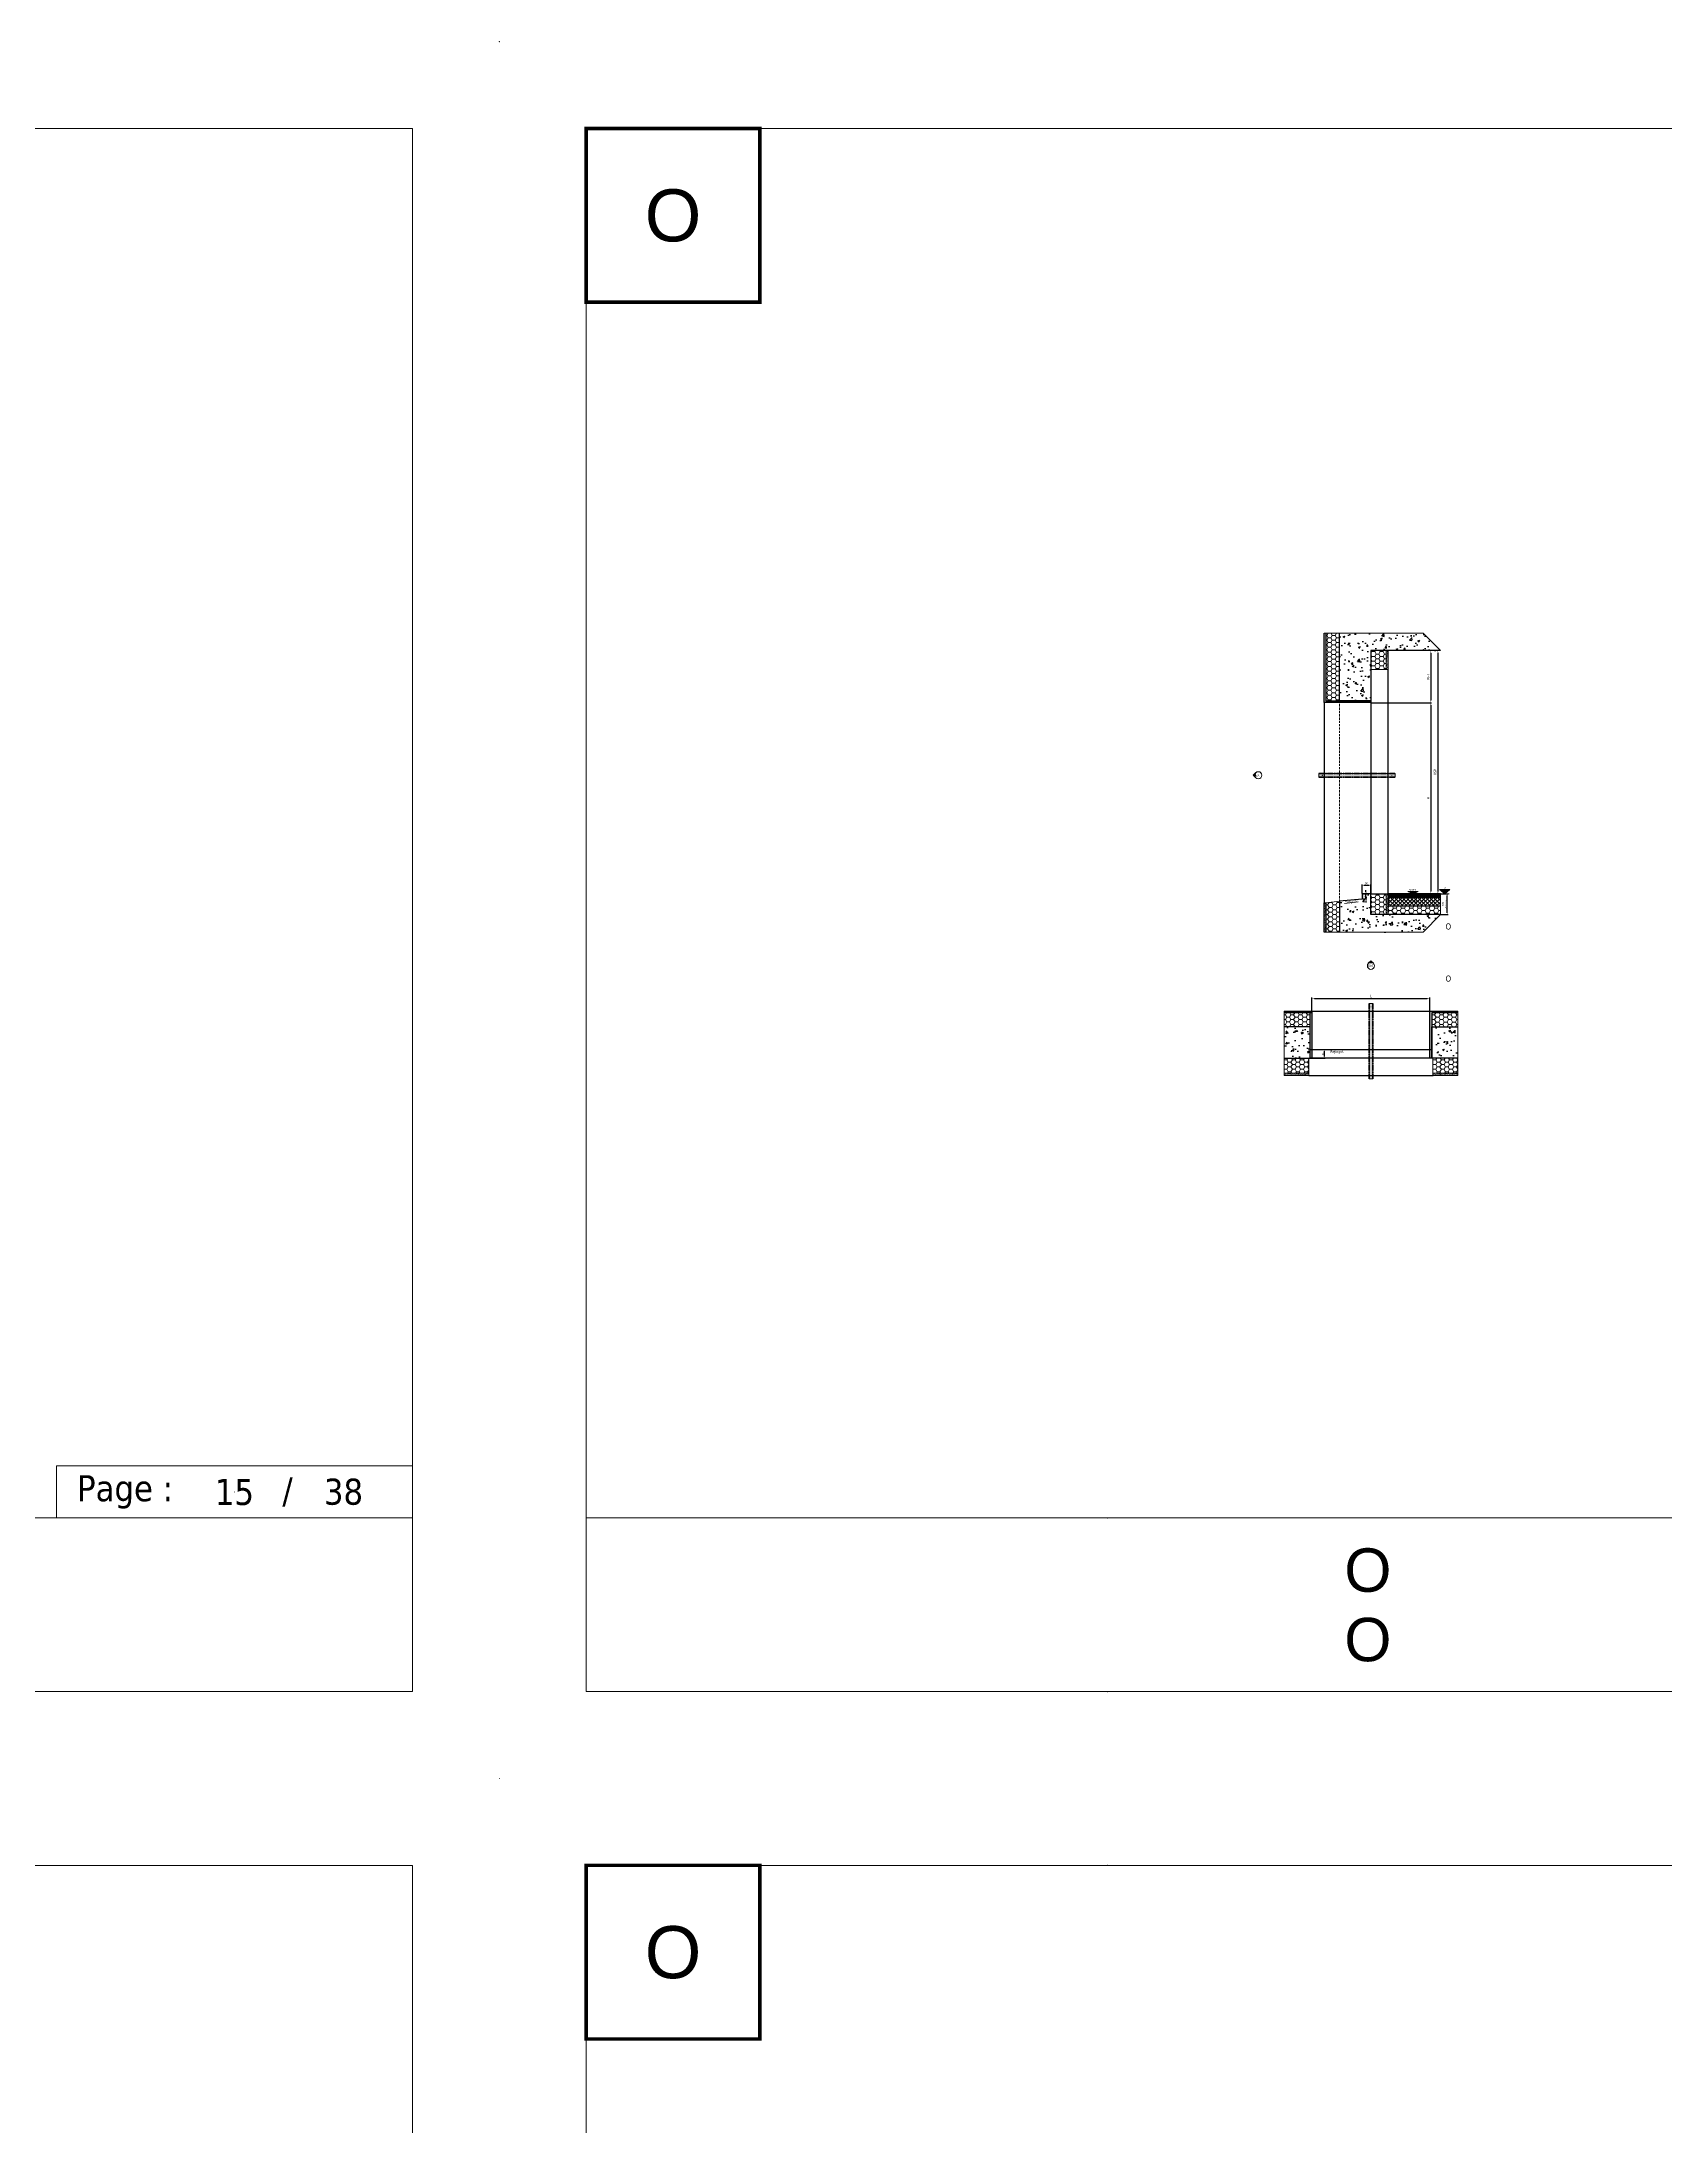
# Model space of a CAD drawing. Header units: millimetres. Extents: x -20000 to 230000, y -17405 to 25402.
# Drawn here: x 137366 to 146712, y -2003 to 10000 of the extents above; entities that cross this region are included whole.
import ezdxf
from ezdxf.enums import TextEntityAlignment as Align

# ---------------------------------------------------------------- set-up
doc = ezdxf.new("R2010")
doc.units = ezdxf.units.MM
doc.header["$PDMODE"] = 35
doc.header["$PDSIZE"] = 0.5
doc.linetypes.add('AXES', pattern=[50.8, 31.75, -6.35, 6.35, -6.35])
doc.linetypes.add('CACHE', pattern=[9.525, 6.35, -3.175])
doc.layers.get('0').update_dxf_attribs({"lineweight": 13})
doc.layers.get('Defpoints').update_dxf_attribs({"true_color": 0xc2a584})
for name, color, linetype, lineweight in [('0 - 1 (validé)', 3, 'Continuous', 13), ('0 - 2 (modifié)', 71, 'Continuous', 13), ('1 - Axe', 1, 'AXES', 0), ('1 - BETON', 251, 'Continuous', 25), ('1 - Béton', 251, 'Continuous', 25), ('1 - Cartouche', 7, 'Continuous', 13), ('1 - Cotation', 32, 'Continuous', 13), ('1 - INTERROMPU', 253, 'CACHE', 13), ('1 - Isolant', 132, 'Continuous', 13), ('1 - Platre', 252, 'Continuous', 13), ('1 - Texte', 7, 'Continuous', 13), ('Texte', 7, 'Continuous', 13)]:
    doc.layers.add(name, color=color, linetype=linetype, lineweight=lineweight)
for name, color, linetype, lineweight, plot in [('0 - Invisible', 43, 'Continuous', 0, False), ('0 - Trame', 1, 'Continuous', 0, False), ('Intouchable', 252, 'Continuous', 13, False), ('Non visible', 163, 'Continuous', 25, False)]:
    doc.layers.add(name, color=color, linetype=linetype, lineweight=lineweight, plot=plot)
doc.layers.add('1 - Cache', color=7, linetype='Continuous', lineweight=0, true_color=0xffffff)
doc.styles.get("Standard").update_dxf_attribs({"font": 'ARIALUNI.TTF'})
doc.styles.add('Texte Poralu', font='tahomabd.ttf')
doc.dimstyles.new('100 - 1000', dxfattribs={"dimtxt": 15, "dimasz": 15, "dimexe": 5, "dimexo": 2.5, "dimgap": 8, "dimtad": 1, "dimdec": 1, "dimtxsty": 'Texte Poralu', "dimcen": 10, "dimazin": 0, "dimtfac": 1, "dimtdec": 1, "dimtmove": 0, "dimatfit": 3, "dimfxl": 1, "dimarcsym": 0})
doc.dimstyles.new('30 - 1000', dxfattribs={"dimtxt": 10, "dimasz": 10, "dimexe": 5, "dimexo": 2.5, "dimgap": 5, "dimtad": 1, "dimdec": 1, "dimtxsty": 'Texte Poralu', "dimcen": 5, "dimazin": 0, "dimtfac": 1, "dimtdec": 1, "dimtmove": 0, "dimatfit": 3, "dimfxl": 1, "dimarcsym": 0})

# ---------------------------------------------------------------- blocks, each defined once
blk = doc.blocks.new('Cadre Coupe_Elev')
at = {"const_width": 20}
blk.add_lwpolyline([(500, 9500), (1500, 9500), (1500, 8500), (500, 8500)], close=True, dxfattribs=at)
for p in [(2000, 9500), (3500, 9500), (5000, 9500), (6500, 9500), (8000, 9500), (2000, 1500), (3500, 1500), (5000, 1500), (6500, 1500), (8000, 1500), (2000, 500), (3500, 500), (5000, 500), (6500, 500), (8000, 500)]:
    blk.add_point(p)
at = {"layer": '0 - Trame'}
for points in [[(500, 500), (9500, 500), (9500, 9500), (500, 9500)], [(500, 1500), (9500, 1500), (9500, 500), (500, 500)]]:
    blk.add_lwpolyline(points, close=True, dxfattribs=at)
for p in [(0, 10000), (10000, 10000), (0, 0), (10000, 0)]:
    blk.add_point(p, dxfattribs=at)
at = {"layer": 'Defpoints'}
for p in [(5000, 5730), (5000, 3733), (5000, 1200), (5000, 1000), (5000, 800)]:
    blk.add_point(p, dxfattribs=at)
at = {"color": 7}
blk.add_attdef('REPERE_1', text='', height=300, dxfattribs=at).set_placement((1000, 9000), align=Align.MIDDLE_CENTER)
at = {"layer": '1 - Texte', "color": 7}
for tag, p in [('DEFINITION1', (5000, 1200)), ('DEFINITION2', (5000, 800))]:
    blk.add_attdef(tag, text='', height=250, dxfattribs=at).set_placement(p, align=Align.MIDDLE_CENTER)
at = {"layer": 'Non visible', "style": 'Texte Poralu'}
for p in [(5447, 4906), (5447, 4606)]:
    blk.add_attdef('REPERE_2', text='', height=35, dxfattribs=at).set_placement(p, align=Align.MIDDLE_LEFT)
blk = doc.blocks.new('Cartouche - Total de page')
at = {"layer": '1 - Cartouche', "color": 0, "insert": (0, 0), "char_height": 5, "attachment_point": 5, "style": 'Texte Poralu'}
blk.add_mtext('38', dxfattribs=at)
blk = doc.blocks.new('*U438')
at = {"layer": '1 - Béton'}
h = blk.add_hatch(dxfattribs=at)
h.set_pattern_fill('ANSI31', color=256, scale=0.5, angle=135)
h.set_pattern_definition([(180, (200, 20), (-3e-16, -1.5875), [])])
h.paths.add_polyline_path([(0, 100), (300, 100), (300, 120), (0, 120)])
h = blk.add_hatch(dxfattribs=at)
h.set_pattern_fill('ANSI37', color=256, scale=5)
h.set_pattern_definition([(45, (200, 10), (-11.2253, 11.2253), []), (135, (200, 10), (-11.2253, -11.2253), [])])
h.paths.add_polyline_path([(0, 50), (300, 50), (300, 100), (0, 100)])
h.paths.add_polyline_path([(126, 66), (174, 66), (174, 87), (126, 87)], flags=24)
at = {"layer": '1 - Isolant'}
h = blk.add_hatch(dxfattribs=at)
h.set_pattern_fill('HONEY', color=256, scale=5)
h.set_pattern_definition([(0, (200, 20), (23.8125, 13.74815), [15.875, -31.75]), (120, (200, 20), (-23.8125, 13.7482), [15.875, -31.75]), (60, (200, 20), (5e-08, 27.4963), [-31.75, 15.875])])
h.paths.add_polyline_path([(0, 0), (300, 0), (300, 50), (0, 50)])
at = {"layer": '0 - Invisible'}
for points in [[(0, 100), (300, 100), (300, 120), (0, 120), (0, 100)], [(0, 50), (300, 50), (300, 100), (0, 100), (0, 50)], [(0, 0), (300, 0), (300, 50), (0, 50), (0, 0)]]:
    blk.add_lwpolyline(points, dxfattribs=at)
at = {"layer": '1 - Béton'}
for points in [[(300, 120), (0, 120), (0, 100), (300, 100)], [(300, 100), (0, 100), (0, 50), (300, 50)]]:
    blk.add_lwpolyline(points, dxfattribs=at)
at = {"layer": '1 - Isolant'}
blk.add_lwpolyline([(300, 50), (0, 50), (0, 0), (300, 0)], dxfattribs=at)
at = {"insert": (150, 75), "char_height": 10, "attachment_point": 5, "style": 'Texte Poralu'}
blk.add_mtext_dynamic_manual_height_columns('Chape', width=39.78, gutter_width=50, heights=[0], dxfattribs=at)
blk = doc.blocks.new('*U497')
at = {"layer": '1 - Isolant'}
h = blk.add_hatch(dxfattribs=at)
h.set_pattern_fill('HONEY', color=256, scale=5, style=0)
h.set_pattern_definition([(0, (20, 25), (23.8125, 13.74815), [15.875, -31.75]), (120, (20, 25), (-23.8125, 13.74815), [15.875, -31.75]), (60, (20, 25), (5e-08, 27.4963), [-31.75, 15.875])])
h.paths.add_polyline_path([(0, -177), (0, 0), (-80, -8), (-80, -177)])
at = {"layer": '0 - Invisible'}
blk.add_lwpolyline([(-80, -177), (0, -177)], dxfattribs=at)
at = {"layer": '1 - Isolant'}
blk.add_lwpolyline([(0, -177), (0, 0), (-80, -8), (-80, -177)], dxfattribs=at)
blk = doc.blocks.new('*U367')
at = {"layer": '1 - Isolant'}
h = blk.add_hatch(dxfattribs=at)
h.set_pattern_fill('HONEY', color=256, scale=5)
h.set_pattern_definition([(0, (-58597.141, -19357.493), (23.8125, 13.7481532), [15.875, -31.75]), (120, (-58597.141, -19357.493), (-23.8125, 13.7481533), [15.875, -31.75]), (60, (-58597.141, -19357.493), (5e-08, 27.4963065), [-31.75, 15.875])])
h.paths.add_polyline_path([(0, -120), (87, -120), (87, 0), (0, 0)])
at = {"layer": '1 - Platre'}
h = blk.add_hatch(dxfattribs=at)
h.set_pattern_fill('AR-SAND', color=256, scale=0.1)
h.set_pattern_definition([(37.5, (-58597.141, -19357.4927), (-0.16000313, 4.89413237), [0, -3.8608, 0, -4.318, 0, -4.1275]), (7.5, (-58597.141, -19357.4927), (4.4952328, 7.168251), [0, -2.0828, 0, -3.4798, 0, -1.3335]), (327.5, (-58600.265, -19357.4927), (7.9099237, 0.01437185), [0, -1.27, 0, -4.572, 0, -5.969]), (317.5, (-58600.265, -19357.4927), (7.6355645, 2.2292932), [0, -0.635, 0, -2.9972, 0, -3.429])])
h.paths.add_polyline_path([(100, -120), (100, 0), (87, 0), (87, -120)])
at = {"layer": '0 - Invisible'}
for points in [[(0, -120), (87, -120)], [(87, -120), (100, -120)]]:
    blk.add_lwpolyline(points, dxfattribs=at)
at = {"layer": '1 - Isolant'}
blk.add_lwpolyline([(87, -120), (87, 0), (0, 0), (0, -120)], dxfattribs=at)
at = {"layer": '1 - Platre'}
blk.add_lwpolyline([(100, -120), (100, 0), (87, 0), (87, -120)], dxfattribs=at)
blk = doc.blocks.new('*U199')
blk.add_hatch(color=256).paths.add_polyline_path([(25, 0), (55, 25), (-5, 25)])
blk.add_line((0, 0), (50, 0))
blk.add_lwpolyline([(25, 0), (55, 25), (-5, 25), (25, 0)])
at = {"style": 'Texte Poralu'}
blk.add_attdef('HAUTEUR', text='', height=10, dxfattribs=at).set_placement((25, 35), align=Align.MIDDLE_CENTER)
blk = doc.blocks.new('*U200')
blk.add_hatch(color=256).paths.add_polyline_path([(0, 0), (30, 12.5), (-30, 12.5)])
blk.add_lwpolyline([(0, 0), (30, 12.5), (-30, 12.5), (0, 0)])
at = {"layer": 'Texte', "insert": (0, 17.5), "char_height": 10, "attachment_point": 8, "style": 'Texte Poralu'}
blk.add_mtext('Sol Fini', dxfattribs=at)
blk = doc.blocks.new('*D1488')
at = {"color": 0, "lineweight": -2, "transparency": 16777216}
for p, q in [((145420, 5094), (145462, 5094)), ((145457, 4984), (145457, 5084)), ((145420, 4974), (145462, 4974))]:
    blk.add_line(p, q, dxfattribs=at)
at = {"color": 0, "transparency": 16777216}
for points in [[(145455, 5084), (145458, 5084), (145457, 5094)], [(145455, 4984), (145458, 4984), (145457, 4974)]]:
    blk.add_solid(points, dxfattribs=at)
at = {"layer": 'Defpoints', "color": 0, "transparency": 16777216}
for p in [(145418, 5094), (145457, 5094), (145418, 4974)]:
    blk.add_point(p, dxfattribs=at)
at = {"color": 0, "transparency": 16777216, "insert": (145439, 5034), "char_height": 10, "attachment_point": 5, "rotation": 90, "style": 'Texte Poralu'}
blk.add_mtext('120 \\P{\\H0.6x;(Réserve Sol)}', dxfattribs=at)
blk = doc.blocks.new('*D1504')
at = {"layer": '1 - Cotation', "color": 0, "lineweight": -2, "transparency": 16777216}
for p, q in [((144967, 5096), (144967, 5148)), ((144977, 5143), (145007, 5143)), ((145017, 5096), (145017, 5148))]:
    blk.add_line(p, q, dxfattribs=at)
at = {"layer": '1 - Cotation', "color": 0, "transparency": 16777216}
for points in [[(144977, 5145), (144977, 5142), (144967, 5143)], [(145007, 5145), (145007, 5142), (145017, 5143)]]:
    blk.add_solid(points, dxfattribs=at)
at = {"layer": 'Defpoints', "color": 0, "transparency": 16777216}
for p in [(144967, 5094), (145017, 5143), (145017, 5094)]:
    blk.add_point(p, dxfattribs=at)
at = {"layer": '1 - Cotation', "color": 0, "transparency": 16777216, "insert": (144992, 5154), "char_height": 10, "attachment_point": 5, "style": 'Texte Poralu'}
blk.add_mtext('50', dxfattribs=at)
blk = doc.blocks.new('*D1505')
at = {"layer": '1 - Cotation', "color": 0, "lineweight": -2, "transparency": 16777216}
for p, q in [((144970, 5094), (144994, 5094)), ((144970, 5064), (144994, 5064)), ((144989, 5104), (144989, 5114)), ((144989, 5064), (144989, 5094)), ((144989, 5054), (144989, 5044))]:
    blk.add_line(p, q, dxfattribs=at)
at = {"layer": '1 - Cotation', "color": 0, "transparency": 16777216}
for points in [[(144988, 5104), (144991, 5104), (144989, 5094)], [(144988, 5054), (144991, 5054), (144989, 5064)]]:
    blk.add_solid(points, dxfattribs=at)
at = {"layer": 'Defpoints', "color": 0, "transparency": 16777216}
for p in [(144967, 5094), (144967, 5064), (144989, 5094)]:
    blk.add_point(p, dxfattribs=at)
at = {"layer": '1 - Cotation', "color": 0, "transparency": 16777216, "insert": (144979, 5079), "char_height": 10, "attachment_point": 5, "rotation": 90, "style": 'Texte Poralu'}
blk.add_mtext('30', dxfattribs=at)
blk = doc.blocks.new('*U755')
at = {"layer": '1 - Isolant'}
h = blk.add_hatch(dxfattribs=at)
h.set_pattern_fill('HONEY', color=256, scale=5)
h.set_pattern_definition([(0, (-58597.141, -19397.493), (23.8125, 13.7481532), [15.875, -31.75]), (120, (-58597.141, -19397.493), (-23.8125, 13.7481533), [15.875, -31.75]), (60, (-58597.141, -19397.493), (5e-08, 27.4963065), [-31.75, 15.875])])
h.paths.add_polyline_path([(0, -300), (87, -300), (87, -190), (0, -190)])
at = {"layer": '1 - Platre'}
h = blk.add_hatch(dxfattribs=at)
h.set_pattern_fill('AR-SAND', color=256, scale=0.1)
h.set_pattern_definition([(37.5, (-58597.141, -19397.4927), (-0.16000313, 4.89413237), [0, -3.8608, 0, -4.318, 0, -4.1275]), (7.5, (-58597.141, -19397.4927), (4.4952328, 7.168251), [0, -2.0828, 0, -3.4798, 0, -1.3335]), (327.5, (-58600.265, -19397.4927), (7.9099237, 0.01437185), [0, -1.27, 0, -4.572, 0, -5.969]), (317.5, (-58600.265, -19397.4927), (7.6355645, 2.2292932), [0, -0.635, 0, -2.9972, 0, -3.429])])
h.paths.add_polyline_path([(100, -300), (100, -190), (87, -190), (87, -300)])
at = {"layer": '0 - Invisible'}
for points in [[(0, -300), (87, -300)], [(87, -300), (100, -300)]]:
    blk.add_lwpolyline(points, dxfattribs=at)
at = {"layer": '1 - Isolant'}
blk.add_lwpolyline([(87, -300), (87, -190), (0, -190), (0, -300)], dxfattribs=at)
at = {"layer": '1 - Platre'}
blk.add_lwpolyline([(100, -300), (100, -190), (87, -190), (87, -300)], dxfattribs=at)
blk = doc.blocks.new('*U756')
at = {"layer": '1 - Isolant'}
h = blk.add_hatch(dxfattribs=at)
h.set_pattern_fill('HONEY', color=256, scale=5, style=0)
h.set_pattern_definition([(0, (-80, 230), (23.8125, 13.74815), [15.875, -31.75]), (120, (-80, 230), (-23.8125, 13.74815), [15.875, -31.75]), (60, (-80, 230), (5e-08, 27.4963), [-31.75, 15.875])])
h.paths.add_polyline_path([(-80, 390), (0, 390), (0, 0), (-80, 0)])
at = {"layer": '0 - Invisible'}
blk.add_lwpolyline([(-80, 390), (0, 390)], dxfattribs=at)
at = {"layer": '1 - Isolant'}
blk.add_lwpolyline([(0, 390), (0, 0), (0, 0), (0, 0), (-80, 0), (-80, 390)], dxfattribs=at)
blk = doc.blocks.new('*D1489')
at = {"layer": '1 - Cotation', "color": 0, "lineweight": -2, "transparency": 16777216}
for p, q in [((145020, 6194), (145367, 6194)), ((145362, 6179), (145362, 5109)), ((145020, 5094), (145367, 5094))]:
    blk.add_line(p, q, dxfattribs=at)
at = {"layer": '1 - Cotation', "color": 0, "transparency": 16777216}
for points in [[(145360, 6179), (145365, 6179), (145362, 6194)], [(145360, 5109), (145365, 5109), (145362, 5094)]]:
    blk.add_solid(points, dxfattribs=at)
at = {"layer": 'Defpoints', "color": 0, "transparency": 16777216}
for p in [(145018, 6194), (145018, 5094), (145362, 5094)]:
    blk.add_point(p, dxfattribs=at)
at = {"layer": '1 - Cotation', "color": 0, "transparency": 16777216, "insert": (145347, 5644), "char_height": 15, "attachment_point": 5, "rotation": 90, "style": 'Texte Poralu'}
blk.add_mtext('H', dxfattribs=at)
blk = doc.blocks.new('*D1490')
at = {"layer": '1 - Cotation', "color": 0, "lineweight": -2, "transparency": 16777216}
for p, q in [((145415, 6494), (145398, 6494)), ((145403, 6479), (145403, 5109)), ((145415, 5094), (145398, 5094))]:
    blk.add_line(p, q, dxfattribs=at)
at = {"layer": '1 - Cotation', "color": 0, "transparency": 16777216}
for points in [[(145401, 6479), (145406, 6479), (145403, 6494)], [(145401, 5109), (145406, 5109), (145403, 5094)]]:
    blk.add_solid(points, dxfattribs=at)
at = {"layer": 'Defpoints', "color": 0, "transparency": 16777216}
for p in [(145418, 6494), (145403, 5094), (145418, 5094)]:
    blk.add_point(p, dxfattribs=at)
at = {"layer": '1 - Cotation', "color": 0, "transparency": 16777216, "insert": (145387, 5794), "char_height": 15, "attachment_point": 5, "rotation": 90, "style": 'Texte Poralu'}
blk.add_mtext('HSP', dxfattribs=at)
blk = doc.blocks.new('*U1004')
at = {"layer": '1 - BETON'}
h = blk.add_hatch(dxfattribs=at)
h.set_pattern_fill('CONCRETE', color=256, scale=15, style=0, pattern_type=2)
h.set_pattern_definition([(50, (120, -10), (107.589, -9.413), [11.25, -123.75]), (355, (120, -10), (-20.813, 112.83), [9, -99]), (100.451, (128.97, -10.78), (86.776, 103.416), [9.561, -105.171]), (46.184, (120, 20), (160.086, -24.828), [16.875, -185.625]), (96.636, (133.34, 17.93), (140.2, 146.12), [14.34, -157.757]), (351.184, (120, 20), (140.2, 146.12), [13.5, -148.5]), (21, (135, 12.5), (89.536, -60.393), [11.25, -123.75]), (326, (135, 12.5), (36.497, 108.773), [9, -99]), (71.451, (142.46, 7.47), (126.033, 48.38), [9.561, -105.171]), (37.5, (120, -10), (1.824, 49.934), [0, -97.8, 0, -100.5, 0, -99.375]), (7.5, (120, -10), (39.4604, 59.162), [0, -57.3, 0, -95.55, 0, -37.875]), (327.5, (86.55, -10), (80.0734, -3.3832), [0, -37.5, 0, -117, 0, -155.25]), (317.5, (71.55, -10), (87.478, 15.016), [0, -48.75, 0, -77.7, 0, -110.25])])
h.paths.add_polyline_path([(400, 290), (300, 390), (-180, 390), (-180, 0), (0, 0), (0, 290)])
at = {"layer": '0 - Invisible'}
blk.add_lwpolyline([(400, 290), (300, 390), (-180, 390)], dxfattribs=at)
at = {"layer": '1 - BETON'}
blk.add_lwpolyline([(400, 290), (0, 290), (0, 0), (-180, 0), (-180, 390)], dxfattribs=at)
blk = doc.blocks.new('*U198')
h = blk.add_hatch(color=256)
edge = h.paths.add_edge_path()
edge.add_line((-29, 0), (-15, -15))
edge.add_arc((0, 0), 20.6, 180, 225, ccw=False)
edge.add_arc((0, 0), 20.6, 135, 180, ccw=False)
edge.add_line((-15, 15), (-29, 0))
for p, q in [((-15, 15), (-29, 0)), ((-29, 0), (-15, -15))]:
    blk.add_line(p, q)
blk.add_circle((0, 0), 20.6)
at = {"insert": (0, 0), "char_height": 12.5, "attachment_point": 5}
blk.add_mtext('EXT', dxfattribs=at)
blk = doc.blocks.new('*D1491')
at = {"layer": '1 - Cotation', "color": 0, "lineweight": -2, "transparency": 16777216}
for p, q in [((145415, 6494), (145357, 6494)), ((145362, 6479), (145362, 6209)), ((145020, 6194), (145367, 6194))]:
    blk.add_line(p, q, dxfattribs=at)
at = {"layer": '1 - Cotation', "color": 0, "transparency": 16777216}
for points in [[(145360, 6479), (145365, 6479), (145362, 6494)], [(145360, 6209), (145365, 6209), (145362, 6194)]]:
    blk.add_solid(points, dxfattribs=at)
at = {"layer": 'Defpoints', "color": 0, "transparency": 16777216}
for p in [(145418, 6494), (145018, 6194), (145362, 6194)]:
    blk.add_point(p, dxfattribs=at)
at = {"layer": '1 - Cotation', "color": 0, "transparency": 16777216, "insert": (145347, 6344), "char_height": 15, "attachment_point": 5, "rotation": 90, "style": 'Texte Poralu'}
blk.add_mtext('RET', dxfattribs=at)
blk = doc.blocks.new('*U441')
at = {"layer": '1 - Isolant'}
h = blk.add_hatch(dxfattribs=at)
h.set_pattern_fill('HONEY', color=256, scale=5, style=0)
h.set_pattern_definition([(0, (110, 80), (23.8125, 13.74815), [15.875, -31.75]), (120, (110, 80), (-23.8125, 13.74815), [15.875, -31.75]), (60, (110, 80), (5e-08, 27.4963), [-31.75, 15.875])])
h.paths.add_polyline_path([(-150, 0), (0, 0), (0, 80), (-150, 80)])
at = {"layer": '0 - Invisible'}
blk.add_lwpolyline([(-150, 80), (-150, 0)], dxfattribs=at)
at = {"layer": '1 - Isolant'}
blk.add_lwpolyline([(-150, 0), (0, 0), (0, 0), (0, 0), (0, 80), (-150, 80)], dxfattribs=at)
blk = doc.blocks.new('*U436')
at = {"layer": '1 - Isolant'}
h = blk.add_hatch(dxfattribs=at)
h.set_pattern_fill('HONEY', color=256, scale=5)
h.set_pattern_definition([(0, (237.5, -1e-14), (23.8125, 13.74815), [15.875, -31.75]), (120, (237.5, -1e-14), (-23.8125, 13.74815), [15.875, -31.75]), (60, (237.5, -1e-14), (5e-08, 27.4963), [-31.75, 15.875])])
h.paths.add_polyline_path([(-150, -87), (-150, 0), (-8, 0), (-8, -87)])
at = {"layer": '1 - Platre'}
h = blk.add_hatch(dxfattribs=at)
h.set_pattern_fill('AR-SAND', color=256, scale=0.1)
h.set_pattern_definition([(37.5, (237.5, -1e-14), (-0.160003, 4.894132), [0, -3.8608, 0, -4.318, 0, -4.1275]), (7.5, (237.5, -1e-14), (4.49523, 7.16825), [0, -2.0828, 0, -3.4798, 0, -1.3335]), (327.5, (234.3756, -1e-14), (7.909924, 0.01437), [0, -1.27, 0, -4.572, 0, -5.969]), (317.5, (234.3756, -1e-14), (7.63556, 2.22929), [0, -0.635, 0, -2.9972, 0, -3.429])])
h.paths.add_polyline_path([(-150, -100), (-150, -87), (-8, -87), (-8, -100)])
at = {"layer": '0 - Invisible'}
for points in [[(-150, -87), (-150, 0)], [(-150, -100), (-150, -87)]]:
    blk.add_lwpolyline(points, dxfattribs=at)
at = {"layer": '1 - Isolant'}
blk.add_lwpolyline([(-150, 0), (-8, 0), (-8, -87), (-150, -87)], dxfattribs=at)
at = {"layer": '1 - Platre'}
blk.add_lwpolyline([(-150, -87), (-8, -87), (-8, -100), (-150, -100)], dxfattribs=at)
blk = doc.blocks.new('*U437')
at = {"layer": '1 - Isolant'}
h = blk.add_hatch(dxfattribs=at)
h.set_pattern_fill('HONEY', color=256, scale=5)
h.set_pattern_definition([(0, (47.5, -1e-14), (23.8125, 13.7482), [15.875, -31.75]), (120, (47.5, -1e-14), (-23.8125, 13.7482), [15.875, -31.75]), (60, (47.5, -1e-14), (5e-08, 27.4963), [-31.75, 15.875])])
h.paths.add_polyline_path([(150, -87), (150, 0), (7, 0), (7, -87)])
at = {"layer": '1 - Platre'}
h = blk.add_hatch(dxfattribs=at)
h.set_pattern_fill('AR-SAND', color=256, scale=0.1)
h.set_pattern_definition([(37.5, (47.5, -1e-14), (-0.16, 4.89413), [0, -3.8608, 0, -4.318, 0, -4.1275]), (7.5, (47.5, -1e-14), (4.49523, 7.16825), [0, -2.0828, 0, -3.4798, 0, -1.3335]), (327.5, (44.3757, -1e-14), (7.90992, 0.01437), [0, -1.27, 0, -4.572, 0, -5.969]), (317.5, (44.376, -1e-14), (7.63556, 2.2293), [0, -0.635, 0, -2.9972, 0, -3.429])])
h.paths.add_polyline_path([(150, -100), (150, -87), (7, -87), (7, -100)])
at = {"layer": '0 - Invisible'}
for points in [[(150, -87), (150, 0)], [(150, -100), (150, -87)]]:
    blk.add_lwpolyline(points, dxfattribs=at)
at = {"layer": '1 - Isolant'}
blk.add_lwpolyline([(150, 0), (7, 0), (7, -87), (150, -87)], dxfattribs=at)
at = {"layer": '1 - Platre'}
blk.add_lwpolyline([(150, -87), (7, -87), (7, -100), (150, -100)], dxfattribs=at)
blk = doc.blocks.new('*U442')
at = {"layer": '1 - Isolant'}
h = blk.add_hatch(dxfattribs=at)
h.set_pattern_fill('HONEY', color=256, scale=5, style=0)
h.set_pattern_definition([(0, (110, 80), (23.8125, 13.74815), [15.875, -31.75]), (120, (110, 80), (-23.8125, 13.74815), [15.875, -31.75]), (60, (110, 80), (5e-08, 27.4963), [-31.75, 15.875])])
h.paths.add_polyline_path([(-150, 0), (0, 0), (0, 80), (-150, 80)])
at = {"layer": '0 - Invisible'}
blk.add_lwpolyline([(-150, 80), (-150, 0)], dxfattribs=at)
at = {"layer": '1 - Isolant'}
blk.add_lwpolyline([(-150, 0), (0, 0), (0, 0), (0, 0), (0, 80), (-150, 80)], dxfattribs=at)
blk = doc.blocks.new('*U189')
h = blk.add_hatch(color=256)
edge = h.paths.add_edge_path()
edge.add_line((0, 29), (-15, 15))
edge.add_arc((0, 0), 20.6, 90, 135, ccw=False)
edge.add_arc((0, 0), 20.6, 45, 90, ccw=False)
edge.add_line((15, 15), (0, 29))
for p, q in [((0, 29), (-15, 15)), ((15, 15), (0, 29))]:
    blk.add_line(p, q)
blk.add_circle((0, 0), 20.6)
at = {"insert": (0, 0), "char_height": 12.5, "attachment_point": 5}
blk.add_mtext('EXT', dxfattribs=at)
blk = doc.blocks.new('*D1506')
at = {"layer": '1 - Cotation', "color": 0, "lineweight": -2, "transparency": 16777216}
for p, q in [((144678, 4420), (144678, 4496)), ((144693, 4491), (145342, 4491)), ((145357, 4420), (145357, 4496))]:
    blk.add_line(p, q, dxfattribs=at)
at = {"layer": '1 - Cotation', "color": 0, "transparency": 16777216}
for points in [[(144693, 4493), (144693, 4488), (144678, 4491)], [(145342, 4493), (145342, 4488), (145357, 4491)]]:
    blk.add_solid(points, dxfattribs=at)
at = {"layer": 'Defpoints', "color": 0, "transparency": 16777216}
for p in [(145357, 4491), (144678, 4418), (145357, 4418)]:
    blk.add_point(p, dxfattribs=at)
at = {"layer": '1 - Cotation', "color": 0, "transparency": 16777216, "insert": (145018, 4506), "char_height": 15, "attachment_point": 5, "style": 'Texte Poralu'}
blk.add_mtext('L', dxfattribs=at)
blk = doc.blocks.new('*U435')
at = {"layer": '1 - BETON'}
h = blk.add_hatch(dxfattribs=at)
h.set_pattern_fill('CONCRETE', color=256, scale=15, style=0, pattern_type=2)
h.set_pattern_definition([(50, (-50, -20), (107.59, -9.413), [11.25, -123.75]), (355, (-50, -20), (-20.813, 112.83), [9, -99]), (100.45, (-41.03, -20.78), (86.776, 103.416), [9.56, -105.17]), (46.184, (-50, 10), (160.086, -24.83), [16.875, -185.625]), (96.636, (-36.66, 7.93), (140.2, 146.12), [14.34, -157.76]), (351.184, (-50, 10), (140.2, 146.12), [13.5, -148.5]), (21, (-35, 2.5), (89.536, -60.393), [11.25, -123.75]), (326, (-35, 2.5), (36.497, 108.773), [9, -99]), (71.45, (-27.54, -2.53), (126.033, 48.38), [9.56, -105.17]), (37.5, (-50, -20), (1.824, 49.934), [0, -97.8, 0, -100.5, 0, -99.375]), (7.5, (-50, -20), (39.46, 59.162), [0, -57.3, 0, -95.55, 0, -37.875]), (327.5, (-83.45, -20), (80.0734, -3.383), [0, -37.5, 0, -117, 0, -155.25]), (317.5, (-98.45, -20), (87.478, 15.016), [0, -48.75, 0, -77.7, 0, -110.25])])
h.paths.add_polyline_path([(150, 180), (150, 0), (0, 0), (0, 180)])
at = {"layer": '0 - Invisible'}
blk.add_lwpolyline([(150, 180), (150, 0)], dxfattribs=at)
at = {"layer": '1 - BETON'}
blk.add_lwpolyline([(150, 0), (0, 0), (0, 180), (150, 180)], dxfattribs=at)
blk = doc.blocks.new('*U434')
at = {"layer": '1 - BETON'}
h = blk.add_hatch(dxfattribs=at)
h.set_pattern_fill('CONCRETE', color=256, scale=15, style=0, pattern_type=2)
h.set_pattern_definition([(50, (-50, -20), (107.59, -9.413), [11.25, -123.75]), (355, (-50, -20), (-20.813, 112.83), [9, -99]), (100.45, (-41.03, -20.78), (86.776, 103.416), [9.56, -105.17]), (46.184, (-50, 10), (160.086, -24.83), [16.875, -185.625]), (96.636, (-36.66, 7.93), (140.2, 146.12), [14.34, -157.76]), (351.184, (-50, 10), (140.2, 146.12), [13.5, -148.5]), (21, (-35, 2.5), (89.536, -60.393), [11.25, -123.75]), (326, (-35, 2.5), (36.497, 108.773), [9, -99]), (71.45, (-27.54, -2.53), (126.033, 48.38), [9.56, -105.17]), (37.5, (-50, -20), (1.824, 49.934), [0, -97.8, 0, -100.5, 0, -99.375]), (7.5, (-50, -20), (39.46, 59.162), [0, -57.3, 0, -95.55, 0, -37.875]), (327.5, (-83.45, -20), (80.0734, -3.383), [0, -37.5, 0, -117, 0, -155.25]), (317.5, (-98.45, -20), (87.478, 15.016), [0, -48.75, 0, -77.7, 0, -110.25])])
h.paths.add_polyline_path([(150, 180), (150, 0), (0, 0), (0, 180)])
at = {"layer": '0 - Invisible'}
blk.add_lwpolyline([(150, 180), (150, 0)], dxfattribs=at)
at = {"layer": '1 - BETON'}
blk.add_lwpolyline([(150, 0), (0, 0), (0, 180), (150, 180)], dxfattribs=at)
blk = doc.blocks.new('*D1507')
at = {"layer": '1 - Cotation', "color": 0, "lineweight": -2, "transparency": 16777216}
for p, q in [((144670, 4198), (144755, 4198)), ((144670, 4148), (144755, 4148)), ((144750, 4158), (144750, 4188))]:
    blk.add_line(p, q, dxfattribs=at)
at = {"layer": '1 - Cotation', "color": 0, "transparency": 16777216}
for points in [[(144748, 4188), (144752, 4188), (144750, 4198)], [(144748, 4158), (144752, 4158), (144750, 4148)]]:
    blk.add_solid(points, dxfattribs=at)
at = {"layer": 'Defpoints', "color": 0, "transparency": 16777216}
for p in [(144667, 4198), (144667, 4148), (144750, 4198)]:
    blk.add_point(p, dxfattribs=at)
at = {"layer": '1 - Cotation', "color": 0, "transparency": 16777216, "insert": (144740, 4173), "char_height": 10, "attachment_point": 5, "rotation": 90, "style": 'Texte Poralu'}
blk.add_mtext('50', dxfattribs=at)
blk = doc.blocks.new('*U1386')
at = {"layer": '1 - Cache'}
blk.add_hatch(color=256, dxfattribs=at).paths.add_polyline_path([(-10, 20), (-10, -415), (10, -415), (10, 20)])
at = {"layer": '0 - Invisible'}
blk.add_lwpolyline([(-10, 20), (-10, -415), (10, -415), (10, 20)], close=True, dxfattribs=at)
for p in [(0, 0), (0, -395)]:
    blk.add_point(p, dxfattribs=at)
at = {"layer": '1 - Axe', "lineweight": 50}
for p, q in [((-10, 20), (-10, -415)), ((10, 20), (10, -415))]:
    blk.add_line(p, q, dxfattribs=at)
blk = doc.blocks.new('*U757')
at = {"layer": '1 - BETON'}
h = blk.add_hatch(dxfattribs=at)
h.set_pattern_fill('AR-SAND', color=256, scale=0.1)
h.set_pattern_definition([(37.5, (-190, -60), (-0.160003, 4.89413), [0, -3.8608, 0, -4.318, 0, -4.1275]), (7.5, (-190, -60), (4.49523, 7.16825), [0, -2.0828, 0, -3.4798, 0, -1.3335]), (327.5, (-193.124, -60), (7.909924, 0.01437), [0, -1.27, 0, -4.572, 0, -5.969]), (317.5, (-193.124, -60), (7.63556, 2.2293), [0, -0.635, 0, -2.9972, 0, -3.429])])
h.paths.add_polyline_path([(-390, 10), (-390, 0), (0, 0), (0, -260), (10, -260), (10, 10)])
at = {"layer": '0 - Invisible'}
blk.add_lwpolyline([(-390, 10), (-390, 0)], dxfattribs=at)
at = {"layer": '1 - BETON'}
blk.add_lwpolyline([(-390, 0), (0, 0), (0, -260), (10, -260), (10, 10), (-390, 10)], dxfattribs=at)
blk = doc.blocks.new('*U495')
at = {"layer": '1 - BETON'}
h = blk.add_hatch(dxfattribs=at)
h.set_pattern_fill('AR-SAND', color=256, scale=0.1)
h.set_pattern_definition([(37.5, (3e-13, 30), (-0.16, 4.89413), [0, -3.8608, 0, -4.318, 0, -4.1275]), (7.5, (3e-13, 30), (4.49523, 7.16825), [0, -2.0828, 0, -3.4798, 0, -1.3335]), (327.5, (-3.124, 30), (7.90992, 0.01437), [0, -1.27, 0, -4.572, 0, -5.969]), (317.5, (-3.124, 30), (7.63556, 2.2293), [0, -0.635, 0, -2.9972, 0, -3.429])])
h.paths.add_polyline_path([(10, -169), (10, -1), (0, 0), (0, -169)])
at = {"layer": '0 - Invisible'}
blk.add_line((0, -169), (10, -169), dxfattribs=at)
at = {"layer": '1 - BETON'}
blk.add_lwpolyline([(10, -169), (10, -1), (0, 0), (0, -169)], dxfattribs=at)
blk = doc.blocks.new('*U439')
at = {"layer": '1 - Cache'}
blk.add_hatch(color=256, dxfattribs=at).paths.add_polyline_path([(-20, -10), (420, -10), (420, 10), (-20, 10)])
at = {"layer": '0 - Invisible'}
blk.add_lwpolyline([(-20, -10), (420, -10), (420, 10), (-20, 10)], close=True, dxfattribs=at)
for p in [(0, 0), (400, 0)]:
    blk.add_point(p, dxfattribs=at)
at = {"layer": '1 - Axe', "lineweight": 50}
for p, q in [((-20, 10), (420, 10)), ((-20, -10), (420, -10))]:
    blk.add_line(p, q, dxfattribs=at)
blk = doc.blocks.new('*U498')
at = {"layer": '1 - BETON'}
h = blk.add_hatch(dxfattribs=at)
h.set_pattern_fill('AR-SAND', color=256, scale=0.1)
h.set_pattern_definition([(37.5, (50, -60), (-0.160003, 4.89413), [0, -3.8608, 0, -4.318, 0, -4.1275]), (7.5, (50, -60), (4.49523, 7.16825), [0, -2.0828, 0, -3.4798, 0, -1.3335]), (327.5, (46.8757, -60), (7.909924, 0.01437), [0, -1.27, 0, -4.572, 0, -5.969]), (317.5, (46.876, -60), (7.63556, 2.2293), [0, -0.635, 0, -2.9972, 0, -3.429])])
h.paths.add_polyline_path([(-150, 10), (-150, 0), (0, 0), (0, -260), (10, -260), (10, 10)])
at = {"layer": '0 - Invisible'}
blk.add_lwpolyline([(-150, 10), (-150, 0)], dxfattribs=at)
at = {"layer": '1 - BETON'}
blk.add_lwpolyline([(-150, 0), (0, 0), (0, -260), (10, -260), (10, 10), (-150, 10)], dxfattribs=at)
blk = doc.blocks.new('*U679')
at = {"layer": '1 - BETON'}
h = blk.add_hatch(dxfattribs=at)
h.set_pattern_fill('AR-SAND', color=256, scale=0.1)
h.set_pattern_definition([(37.5, (0, -60), (-0.16, 4.89413), [0, -3.8608, 0, -4.318, 0, -4.1275]), (7.5, (0, -60), (4.49523, 7.16825), [0, -2.0828, 0, -3.4798, 0, -1.3335]), (327.5, (-3.124, -60), (7.90992, 0.01437), [0, -1.27, 0, -4.572, 0, -5.969]), (317.5, (-3.124, -60), (7.63556, 2.2293), [0, -0.635, 0, -2.9972, 0, -3.429])])
h.paths.add_polyline_path([(10, -260), (10, 0), (0, 0), (0, -260)])
at = {"layer": '0 - Invisible'}
blk.add_line((0, -260), (10, -260), dxfattribs=at)
at = {"layer": '1 - BETON'}
blk.add_lwpolyline([(10, -260), (10, 0), (0, 0), (0, -260)], dxfattribs=at)
blk = doc.blocks.new('*U680')
at = {"layer": '1 - BETON'}
h = blk.add_hatch(dxfattribs=at)
h.set_pattern_fill('AR-SAND', color=256, scale=0.1)
h.set_pattern_definition([(37.5, (0, 40), (-0.16, 4.89413), [0, -3.8608, 0, -4.318, 0, -4.1275]), (7.5, (0, 40), (4.49523, 7.16825), [0, -2.0828, 0, -3.4798, 0, -1.3335]), (327.5, (-3.124, 40), (7.90992, 0.01437), [0, -1.27, 0, -4.572, 0, -5.969]), (317.5, (-3.124, 40), (7.63556, 2.2293), [0, -0.635, 0, -2.9972, 0, -3.429])])
h.paths.add_polyline_path([(10, -160), (10, 0), (0, 0), (0, -160)])
at = {"layer": '0 - Invisible'}
blk.add_line((0, -160), (10, -160), dxfattribs=at)
at = {"layer": '1 - BETON'}
blk.add_lwpolyline([(10, -160), (10, 0), (0, 0), (0, -160)], dxfattribs=at)
blk = doc.blocks.new('*U1521')
at = {"layer": '0 - Invisible'}
for p in [(0, 0), (2, -18)]:
    blk.add_point(p, dxfattribs=at)
at = {"layer": 'Texte', "insert": (1, -13), "char_height": 10, "attachment_point": 8, "rotation": 5.7106, "style": 'Texte Poralu'}
blk.add_mtext('Pente 10%', dxfattribs=at)
at = {"layer": 'Texte'}
blk.add_leader([(-38, -19), (41, -11)], dimstyle='30 - 1000', override={"dimgap": 2, "dimtad": 0}, dxfattribs=at)
blk = doc.blocks.new('*U469')
at = {"layer": '1 - BETON'}
h = blk.add_hatch(dxfattribs=at)
h.set_pattern_fill('CONCRETE', color=256, scale=15, style=0, pattern_type=2)
h.set_pattern_definition([(50, (110, 183), (107.589, -9.413), [11.25, -123.75]), (355, (110, 183), (-20.813, 112.83), [9, -99]), (100.451, (118.97, 182.22), (86.776, 103.416), [9.561, -105.171]), (46.184, (110, 213), (160.086, -24.828), [16.875, -185.625]), (96.636, (123.34, 210.93), (140.2, 146.118), [14.34, -157.757]), (351.184, (110, 213), (140.2, 146.12), [13.5, -148.5]), (21, (125, 205.5), (89.536, -60.393), [11.25, -123.75]), (326, (125, 205.5), (36.497, 108.773), [9, -99]), (71.451, (132.46, 200.47), (126.033, 48.38), [9.561, -105.171]), (37.5, (110, 183), (1.824, 49.934), [0, -97.8, 0, -100.5, 0, -99.375]), (7.5, (110, 183), (39.4604, 59.162), [0, -57.3, 0, -95.55, 0, -37.875]), (327.5, (76.55, 183), (80.0734, -3.3832), [0, -37.5, 0, -117, 0, -155.25]), (317.5, (61.55, 183), (87.478, 15.016), [0, -48.75, 0, -77.7, 0, -110.25])])
h.paths.add_polyline_path([(-143, -56), (-153, -56), (-143, -53)], flags=8)
edge = h.paths.add_edge_path(flags=0)
edge.add_line((-143, -55), (-74, -48))
h.paths.add_polyline_path([(-155, -59), (-72, -50), (-74, -29), (-157, -37)], flags=24)
h.paths.add_polyline_path([(400, -120), (300, -220), (-180, -220), (-180, -43), (-50, -30), (-50, 0), (0, 0), (0, -120)])
at = {"layer": '0 - Invisible'}
blk.add_lwpolyline([(400, -120), (300, -220), (-180, -220)], dxfattribs=at)
at = {"layer": '1 - BETON'}
blk.add_lwpolyline([(400, -120), (0, -120), (0, 0), (-50, 0), (-50, -30), (-180, -43), (-180, -220)], dxfattribs=at)
blk.add_blockref('*U1521', (-115, -36))

msp = doc.modelspace()

# ---------------------------------------------------------------- linework, layer by layer
at = {"layer": '1 - BETON', "ltscale": 2}
for p, q in [((145117.5, 5093.73), (145117.5, 6384.33)), ((144677.5, 4417.93), (145357.5, 4417.93))]:
    msp.add_line(p, q, dxfattribs=at)
at = {"layer": '1 - BETON'}
for p, q in [((144747.5, 6194.33), (144747.5, 5041.73)), ((144660, 4047.93), (145375, 4047.93))]:
    msp.add_line(p, q, dxfattribs=at)
at = {"layer": '1 - BETON', "ltscale": 2}
msp.add_lwpolyline([(145017.5, 6204.33), (145017.5, 5093.73), (145032.5, 5093.73)], dxfattribs=at)
at = {"layer": '1 - BETON'}
msp.add_lwpolyline([(144667.5, 4167.93), (144667.5, 4167.93), (144667.5, 4197.93), (145367.5, 4197.93), (145367.5, 4167.93), (145367.5, 4167.93), (145367.5, 4147.93), (144667.5, 4147.93)], close=True, dxfattribs=at)
at = {"layer": '1 - INTERROMPU', "ltscale": 2}
msp.add_line((144837.5, 6204.33), (144837.5, 5050.73), dxfattribs=at)
at = {"layer": 'Intouchable'}
msp.add_lwpolyline([(137450, 1500), (139500, 1500), (139500, 1800), (137450, 1800)], close=True, dxfattribs=at)
msp.add_point((138475, 1650), dxfattribs=at)

# ---------------------------------------------------------------- block references
at = {"xscale": -1}
for name, p, rotation in [('*U757', (144757.5, 6204.33), 90.0000000000005), ('*U755', (145017.5, 6194.33), 180), ('*U680', (144677.5, 4407.93), 270.0000544799311), ('*U679', (144667.5, 4147.93), 180.0000544799311), ('*U498', (145367.5, 4407.93), 8.128960704567589e-07), ('*U442', (145367.5, 4327.93), 359.9999598587287)]:
    msp.add_blockref(name, p, dxfattribs=dict(at, rotation=rotation))
for name, p in [('*U756', (144837.5, 6204.33)), ('*U1004', (145017.5, 6204.33)), ('*U198', (144369.17, 5776.29)), ('*U439', (144737.5, 5776.28)), ('*U497', (144837.5, 5050.73)), ('*U469', (145017.5, 5093.73)), ('*U367', (145017.5, 5093.73)), ('*U438', (145117.5, 4973.73)), ('*U189', (145017.5, 4679.33)), ('*U1386', (145017.5, 4442.93)), ('*U435', (145367.5, 4147.93)), ('*U436', (144667.5, 4147.93)), ('*U437', (145367.5, 4147.93))]:
    msp.add_blockref(name, p)
for name, p in [('*U495', (144757.5, 5042.73)), ('*U434', (144667.5, 4147.93))]:
    msp.add_blockref(name, p, dxfattribs=at)
at = {"rotation": 4.014127135292442e-05}
msp.add_blockref('*U441', (144667.5, 4327.93), dxfattribs=at)
at = {"layer": '0 - 1 (validé)'}
msp.add_blockref('Cadre Coupe_Elev', (130000, 0), dxfattribs=at)
ref = msp.add_blockref('Cadre Coupe_Elev', (140000, 0), dxfattribs=at)
ref.add_attrib('REPERE_1', 'O', dxfattribs={"layer": '0', "color": 7, "height": 300}).set_placement((141000, 9000), align=Align.MIDDLE_CENTER)
ref.add_attrib('REPERE_2', 'O', dxfattribs={"layer": 'Non visible', "height": 35, "style": 'Texte Poralu'}).set_placement((145447.12, 4905.8), align=Align.MIDDLE_LEFT)
ref.add_attrib('REPERE_2', 'O', dxfattribs={"layer": 'Non visible', "height": 35, "style": 'Texte Poralu'}).set_placement((145447.12, 4605.8), align=Align.MIDDLE_LEFT)
ref.add_attrib('DEFINITION1', 'O', dxfattribs={"layer": '1 - Texte', "color": 7, "height": 250}).set_placement((145000, 1200), align=Align.MIDDLE_CENTER)
ref.add_attrib('DEFINITION2', 'O', dxfattribs={"layer": '1 - Texte', "color": 7, "height": 250}).set_placement((145000, 800), align=Align.MIDDLE_CENTER)
ref = msp.add_blockref('Cadre Coupe_Elev', (140000, -10000), dxfattribs=at)
ref.add_attrib('REPERE_1', 'O', dxfattribs={"layer": '0', "color": 7, "height": 300}).set_placement((141000, -1000), align=Align.MIDDLE_CENTER)
at = {"layer": '0 - 2 (modifié)'}
msp.add_blockref('Cadre Coupe_Elev', (130000, -10000), dxfattribs=at)
at = {"layer": 'Intouchable', "xscale": 30, "yscale": 30, "zscale": 30}
msp.add_blockref('Cartouche - Total de page', (139102.9, 1650), dxfattribs=at)
at = {"layer": 'Texte'}
msp.add_blockref('*U200', (145260, 5093.73), dxfattribs=at)
msp.add_blockref('*U199', (145417.5, 5093.73), dxfattribs=at).add_auto_attribs({'HAUTEUR': '0'})

# ---------------------------------------------------------------- texts
at = {"style": 'Texte Poralu'}
msp.add_attdef('15', text='', height=150, dxfattribs=at).set_placement((138475, 1650), align=Align.MIDDLE_CENTER)
at = {"layer": '1 - Texte', "insert": (144783.64, 4193.01), "char_height": 15, "attachment_point": 1, "style": 'Texte Poralu'}
msp.add_mtext_dynamic_manual_height_columns('Rejingot', width=98.0024, gutter_width=300, heights=[0], dxfattribs=at)
at = {"layer": 'Intouchable', "char_height": 150, "style": 'Texte Poralu'}
for s, insert, attachment_point in [('Page : ', (137569.36, 1650), 4), ('/', (138780.84, 1650), 5)]:
    msp.add_mtext(s, dxfattribs=dict(at, insert=insert, attachment_point=attachment_point))

# ---------------------------------------------------------------- dimensions: what is measured, and where the dimension line sits
dim = msp.add_linear_dim(base=(145456.83, 5093.73), p1=(145417.5, 4973.73), p2=(145417.5, 5093.73), angle=90, text='<> \\P{\\H0.6x;(Réserve Sol)}', dimstyle='30 - 1000')
dim.commit()
dim.dimension.update_dxf_attribs({"geometry": '*D1488', "text_midpoint": (145439.19, 5033.73)})
at = {"layer": '1 - Cotation'}
for base, p1, p2, angle, text, picture, middle in [((145362.5, 6194.33), (145417.5, 6494.33), (145017.5, 6194.33), 270, 'RET', '*D1491', (145347, 6344.33)), ((145403.17, 5093.73), (145417.5, 6494.33), (145417.5, 5093.73), 90, 'HSP', '*D1490', (145387.4, 5794.03)), ((145362.5, 5093.73), (145017.5, 6194.33), (145017.5, 5093.73), 90, 'H', '*D1489', (145347, 5644.03))]:
    dim = msp.add_linear_dim(base=base, p1=p1, p2=p2, angle=angle, text=text, dimstyle='100 - 1000', dxfattribs=at)
    dim.commit()
    dim.dimension.update_dxf_attribs({"geometry": picture, "text_midpoint": middle})
dim = msp.add_linear_dim(base=(145017.5, 5143.47), p1=(144967.5, 5093.73), p2=(145017.5, 5093.73), dimstyle='30 - 1000', dxfattribs=at)
dim.commit()
dim.dimension.update_dxf_attribs({"geometry": '*D1504', "text_midpoint": (144992.5, 5153.67)})
for base, p1, p2, picture, middle in [((144989.33, 5093.73), (144967.5, 5063.73), (144967.5, 5093.73), '*D1505', (144979.12, 5078.73)), ((144750.12, 4197.93), (144667.5, 4147.93), (144667.5, 4197.93), '*D1507', (144739.92, 4172.93))]:
    dim = msp.add_linear_dim(base=base, p1=p1, p2=p2, angle=90, dimstyle='30 - 1000', dxfattribs=at)
    dim.commit()
    dim.dimension.update_dxf_attribs({"geometry": picture, "text_midpoint": middle})
dim = msp.add_linear_dim(base=(145357.5, 4490.74), p1=(144677.5, 4417.93), p2=(145357.5, 4417.93), text='L', dimstyle='100 - 1000', dxfattribs=at)
dim.commit()
dim.dimension.update_dxf_attribs({"geometry": '*D1506', "text_midpoint": (145017.5, 4506.24)})

doc.saveas('drawing.dxf')
